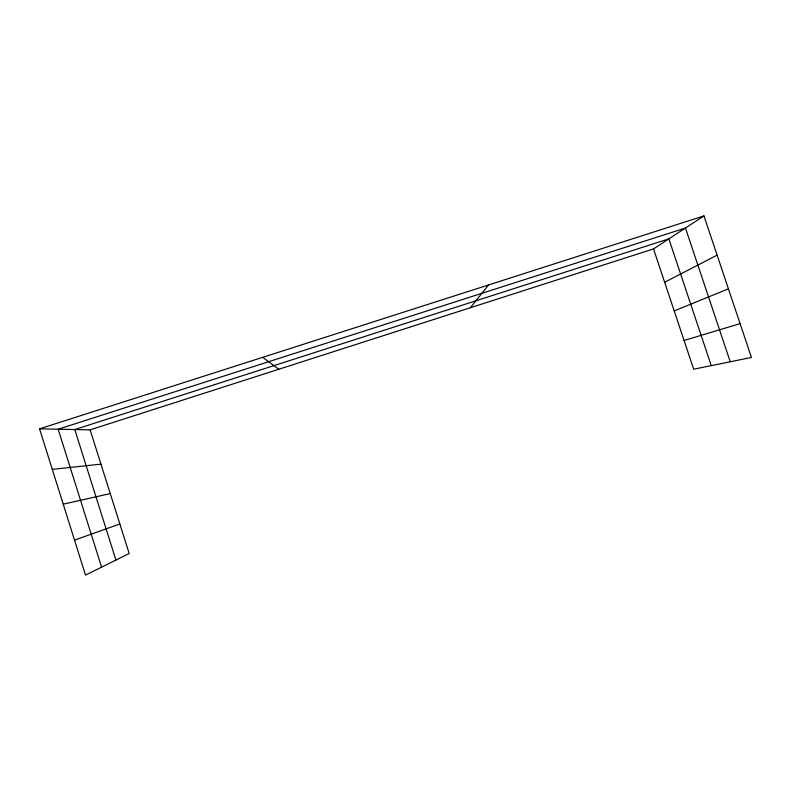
<?xml version="1.0" encoding="UTF-8"?>
<svg xmlns="http://www.w3.org/2000/svg" width="791" height="791" viewBox="0 0 791 791"><rect width="100%" height="100%" fill="white"/><g stroke="black" fill="none" stroke-linecap="round" stroke-linejoin="round"><path stroke-width="1.19" d="M470.378 307.729L488.551 284.948M653.524 248.908L703.96 215.913L751.45 357.463L693.677 369.209L653.524 248.908L90.125 429.849L39.55 428.841L85.517 575.087L129.18 553.522L90.125 429.849M664.658 282.268L717.121 255.147M674.219 310.912L728.422 288.844M74.522 540.124L119.846 523.978M39.55 428.841L703.96 215.913M684.086 340.476L740.099 323.628M63.231 504.183L110.256 493.584M52.285 469.379L100.961 464.139M262.691 357.334L278.837 369.239M730.241 361.774L685.451 228.026L58.158 429.216L101.584 567.147M711.257 365.64L668.879 238.862L74.769 429.543L115.931 560.068"/></g></svg>
